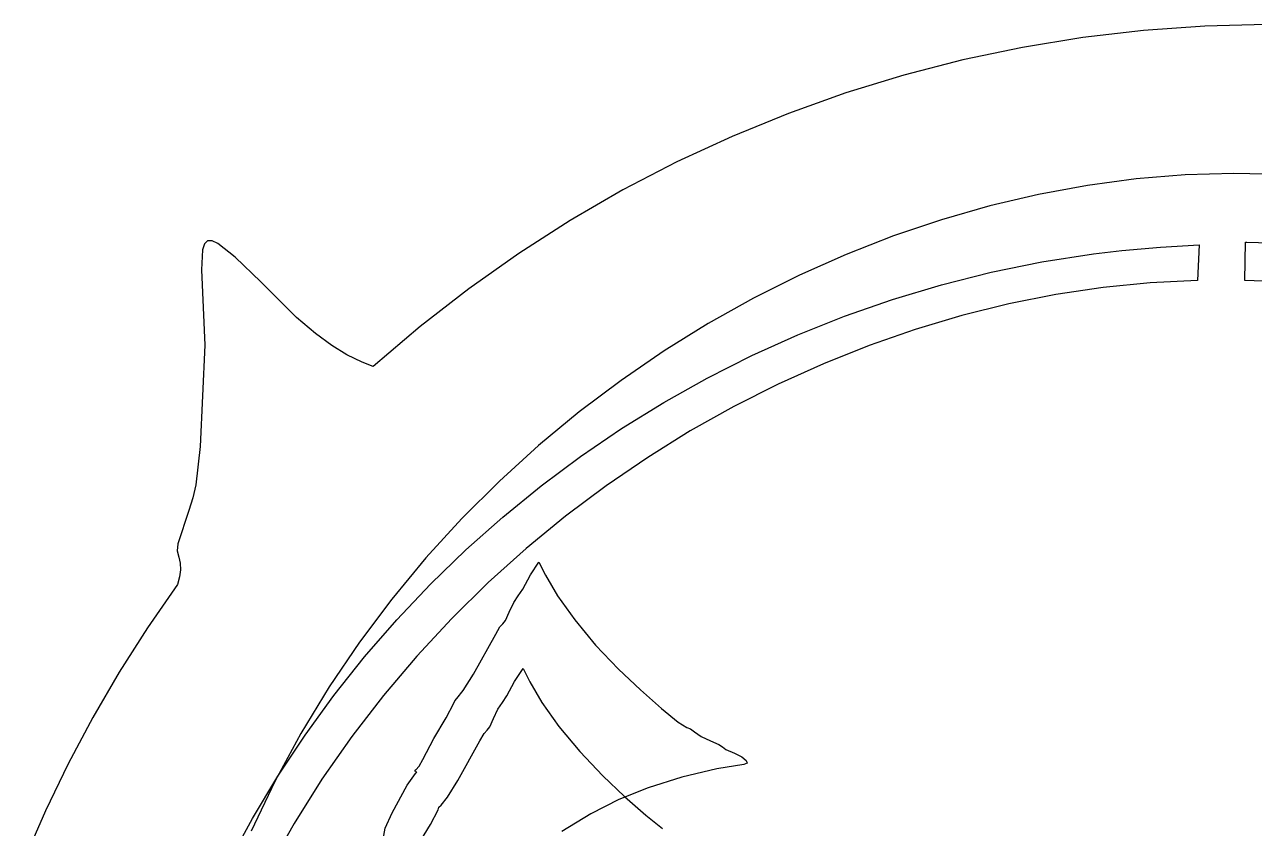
# Model space of a CAD drawing. Extents: x -80 to 1506, y -145 to 630.
# Drawn here: x 122 to 298.1, y 331.5 to 446.5 of the extents above; entities that cross this region are included whole.
import ezdxf

# ---------------------------------------------------------------- set-up
doc = ezdxf.new("R2010")
doc.units = 0

msp = doc.modelspace()

# ---------------------------------------------------------------- linework, layer by layer
at = {"layer": 'logo 3d printing', "color": 4}
for p, q in [((282.252396, 445.627766), (273.542831, 444.613653)), ((291.026514, 446.245156), (282.252396, 445.627766)), ((299.852503, 446.460973), (291.026514, 446.245156)), ((273.542831, 444.613653), (264.910498, 443.207669)), ((264.910498, 443.207669), (256.368078, 441.414665)), ((256.368078, 441.414665), (247.928251, 439.239491)), ((247.928251, 439.239491), (239.603697, 436.686999)), ((239.603697, 436.686999), (231.407097, 433.762039)), ((231.407097, 433.762039), (223.351132, 430.469463)), ((223.351132, 430.469463), (215.448481, 426.814122)), ((215.448481, 426.814122), (207.711824, 422.800866)), ((207.711824, 422.800866), (200.153843, 418.434547)), ((200.153843, 418.434547), (192.787218, 413.720016)), ((147.527539, 414.255962), (147.364361, 411.368107)), ((147.802628, 415.084047), (147.527539, 414.255962)), ((148.242767, 415.505229), (147.802628, 415.084047)), ((148.874993, 415.522251), (148.242767, 415.505229)), ((149.726341, 415.137856), (148.874993, 415.522251)), ((152.194558, 413.175792), (149.726341, 415.137856)), ((275.091962, 413.669726), (279.151108, 414.158656)), ((279.151108, 414.158656), (284.675968, 414.638169)), ((284.675968, 414.638169), (290.213994, 414.93201)), ((290.213937, 414.93201), (289.969758, 409.862483)), ((290.213994, 414.93201), (290.213937, 414.93201)), ((296.770693, 409.861379), (296.838511, 415.322822)), ((296.838511, 415.322822), (297.058983, 415.326124)), ((297.058927, 415.329435), (304.590009, 415.127236)), ((297.058983, 415.329426), (297.058927, 415.329435)), ((297.058983, 415.326124), (297.058983, 415.329426)), ((155.863712, 409.640984), (152.194558, 413.175792)), ((192.787218, 413.720016), (185.624628, 408.662123)), ((260.441048, 411.018378), (267.704696, 412.502392)), ((267.704696, 412.502392), (275.08914, 413.669726)), ((275.08914, 413.669726), (275.091962, 413.669726)), ((147.364361, 411.368107), (147.828971, 400.588838)), ((253.305167, 409.225365), (260.441048, 411.018378)), ((160.9501, 404.555381), (155.863712, 409.640984)), ((185.624628, 408.662123), (178.678755, 403.26572)), ((246.304022, 407.131036), (253.305167, 409.225365)), ((276.460243, 408.853183), (269.698595, 407.841744)), ((283.222145, 409.52861), (276.460243, 408.853183)), ((289.969758, 409.862483), (283.222145, 409.52861)), ((303.686846, 409.577985), (296.770693, 409.861379)), ((239.444581, 404.743072), (246.304022, 407.131036)), ((269.698595, 407.841744), (262.951746, 406.499838)), ((262.951746, 406.499838), (256.234238, 404.833007)), ((163.673854, 402.285533), (160.9501, 404.555381)), ((178.678755, 403.26572), (171.962278, 397.535657)), ((232.733813, 402.069156), (239.444581, 404.743072)), ((256.234238, 404.833007), (249.560613, 402.846795)), ((166.023648, 400.547868), (163.673854, 402.285533)), ((226.178689, 399.116968), (232.733813, 402.069156)), ((249.560613, 402.846795), (242.945415, 400.546745)), ((147.828971, 400.588838), (147.183498, 386.117781)), ((168.192838, 399.210888), (166.023648, 400.547868)), ((242.945415, 400.546745), (236.403186, 397.9384)), ((170.374778, 398.143095), (168.192838, 399.210888)), ((171.962278, 397.535657), (170.374778, 398.143095)), ((219.786176, 395.894192), (226.178689, 399.116968)), ((236.403186, 397.9384), (229.94847, 395.027304)), ((213.563245, 392.408509), (219.786176, 395.894192)), ((229.94847, 395.027304), (223.59581, 391.819001)), ((207.516863, 388.667601), (213.563245, 392.408509)), ((223.59581, 391.819001), (217.359748, 388.319032)), ((201.654001, 384.67915), (207.516863, 388.667601)), ((217.359748, 388.319032), (211.254827, 384.532943)), ((147.183498, 386.117781), (146.543411, 380.607611)), ((195.981628, 380.450838), (201.654001, 384.67915)), ((211.254827, 384.532943), (205.29559, 380.466275)), ((146.543411, 380.607611), (146.130791, 378.755197)), ((190.506711, 375.990347), (195.981628, 380.450838)), ((205.29559, 380.466275), (199.496581, 376.124573)), ((146.130791, 378.755197), (145.560169, 376.961544)), ((145.560169, 376.961544), (143.969782, 372.161228)), ((185.236222, 371.305358), (190.506711, 375.990347)), ((199.496581, 376.124573), (193.872342, 371.513379)), ((143.969782, 372.161228), (143.897761, 371.180276)), ((143.897761, 371.180276), (144.120946, 370.276964)), ((144.120946, 370.276964), (144.313169, 369.386175)), ((180.177128, 366.403555), (185.236222, 371.305358)), ((193.872342, 371.513379), (188.437416, 366.638237)), ((144.353087, 368.458133), (144.229393, 367.459723)), ((144.313169, 369.386175), (144.353087, 368.458133)), ((143.930776, 366.357829), (139.630282, 360.154502)), ((144.229393, 367.459723), (143.930776, 366.357829)), ((175.3364, 361.292618), (180.177128, 366.403555)), ((188.437416, 366.638237), (183.206345, 361.504691)), ((170.721005, 355.980229), (175.3364, 361.292618)), ((183.206345, 361.504691), (178.193674, 356.118284)), ((139.630282, 360.154502), (135.587074, 353.804742)), ((166.337913, 350.474072), (170.721005, 355.980229)), ((178.193674, 356.118284), (173.413945, 350.484558)), ((192.196053, 352.478475), (193.414481, 354.312104)), ((193.414481, 354.312104), (194.38572, 352.434113)), ((193.414481, 354.312104), (193.414481, 354.312104)), ((135.587074, 353.804742), (131.803791, 347.316676)), ((191.109854, 350.421643), (192.196053, 352.478475)), ((194.38572, 352.434113), (196.087776, 349.470305)), ((162.194094, 344.781827), (166.337913, 350.474072)), ((173.413945, 350.484558), (168.8817, 344.609058)), ((190.45555, 349.474646), (191.109854, 350.421643)), ((189.808668, 348.536935), (190.45555, 349.474646)), ((196.087776, 349.470305), (198.547288, 346.042595)), ((131.803791, 347.316676), (128.283072, 340.698432)), ((188.644516, 345.984898), (189.172878, 347.168354)), ((189.172878, 347.168354), (189.808668, 348.536935)), ((187.836084, 345.052241), (188.256192, 345.49266)), ((188.256192, 345.49266), (188.644516, 345.984898)), ((198.547288, 346.042595), (201.534364, 342.447408)), ((158.296516, 338.911176), (162.194094, 344.781827)), ((168.8817, 344.609058), (164.611483, 338.497326)), ((184.06906, 338.288433), (187.230944, 343.993354)), ((187.230944, 343.993354), (187.836084, 345.052241)), ((201.534364, 342.447408), (204.819109, 338.981172)), ((128.283072, 340.698432), (125.027556, 333.958138)), ((154.652149, 332.869802), (158.296516, 338.911176)), ((164.611483, 338.497326), (160.617837, 332.154907)), ((182.574818, 335.924913), (184.06906, 338.288433)), ((204.819109, 338.981172), (207.946142, 336.024364)), ((181.366793, 334.488928), (181.690682, 334.803493)), ((181.690682, 334.803493), (182.574818, 335.924913)), ((207.946142, 336.024364), (210.976785, 333.353806)), ((125.027556, 333.958138), (122.039882, 327.103921)), ((151.267961, 326.665386), (154.652149, 332.869802)), ((180.136806, 332.029221), (181.232071, 334.128813)), ((181.232071, 334.128813), (181.366793, 334.488928)), ((210.976785, 333.353806), (213.378603, 331.420636)), ((160.617837, 332.154907), (156.915305, 325.587343)), ((178.356183, 329.058133), (180.136806, 332.029221))]:
    msp.add_line(p, q, dxfattribs=at)
at = {"layer": 'owl face', "color": 4}
for p, q in [((281.205908, 424.379518), (274.204439, 423.45123)), ((288.201918, 424.944408), (281.205908, 424.379518)), ((295.176335, 425.139668), (288.201918, 424.944408)), ((302.174718, 425.006178), (295.176335, 425.139668)), ((295.176335, 425.139668), (295.176335, 425.139668)), ((274.204439, 423.45123), (267.213644, 422.165774)), ((267.213644, 422.165774), (260.249657, 420.529381)), ((260.249657, 420.529381), (253.328612, 418.548281)), ((253.328612, 418.548281), (246.466643, 416.228706)), ((246.466643, 416.228706), (239.679883, 413.576886)), ((239.679883, 413.576886), (232.984466, 410.599052)), ((232.984466, 410.599052), (226.396525, 407.301435)), ((226.396525, 407.301435), (219.932196, 403.690265)), ((219.932196, 403.690265), (213.60761, 399.771774)), ((213.60761, 399.771774), (207.438903, 395.552192)), ((207.438903, 395.552192), (201.442207, 391.03775)), ((201.442207, 391.03775), (195.633657, 386.234678)), ((195.633657, 386.234678), (190.029386, 381.149207)), ((190.029386, 381.149207), (184.645528, 375.787569)), ((184.645528, 375.787569), (179.498217, 370.155994)), ((179.498217, 370.155994), (174.603586, 364.260712)), ((194.453916, 367.718463), (195.672343, 369.552107)), ((195.67223, 369.552107), (196.64347, 367.674116)), ((195.672343, 369.552107), (195.67223, 369.552107)), ((193.367716, 365.661617), (194.453916, 367.718463)), ((196.64347, 367.674116), (198.34553, 364.710303)), ((192.066545, 363.776937), (192.713441, 364.714649)), ((192.713441, 364.714649), (193.367716, 365.661617)), ((198.34553, 364.710303), (200.805052, 361.282583)), ((174.603586, 364.260712), (169.97777, 358.107955)), ((191.430741, 362.408357), (192.066545, 363.776937)), ((190.514083, 360.732663), (190.902392, 361.224901)), ((190.902392, 361.224901), (191.430741, 362.408357)), ((200.805052, 361.282583), (203.792137, 357.687387)), ((186.326935, 353.528436), (189.488826, 359.233357)), ((189.488826, 359.233357), (190.093974, 360.292244)), ((190.093974, 360.292244), (190.514083, 360.732663)), ((169.97777, 358.107955), (165.636901, 351.703953)), ((203.792137, 357.687387), (207.076887, 354.221147)), ((207.076887, 354.221147), (210.20392, 351.264343)), ((184.832689, 351.164916), (186.326935, 353.528436)), ((165.636901, 351.703953), (161.597114, 345.054937)), ((183.94855, 350.043496), (184.832689, 351.164916)), ((210.20392, 351.264343), (213.234563, 348.593795)), ((182.394691, 347.269223), (183.489939, 349.368816)), ((183.489939, 349.368816), (183.624661, 349.728931)), ((183.624661, 349.728931), (183.94855, 350.043496)), ((180.614066, 344.298136), (182.394691, 347.269223)), ((213.234563, 348.593795), (215.636381, 346.660634)), ((215.636381, 346.660634), (216.87694, 345.915996)), ((216.87694, 345.915996), (217.381896, 345.723619)), ((217.381896, 345.723619), (217.960617, 345.261156)), ((217.960617, 345.261156), (218.898308, 344.614295)), ((161.597114, 345.054937), (157.874543, 338.167137)), ((179.064243, 341.329885), (180.614066, 344.298136)), ((218.898308, 344.614295), (220.266909, 343.978484)), ((220.266909, 343.978484), (221.450366, 343.468089)), ((221.450366, 343.468089), (221.942604, 343.122984)), ((221.942604, 343.122984), (222.460746, 342.761725)), ((222.460746, 342.761725), (223.706492, 342.211829)), ((223.706492, 342.211829), (224.744092, 341.702699)), ((224.744092, 341.702699), (225.372045, 341.190492)), ((178.070933, 339.835546), (178.528218, 340.381527)), ((178.528218, 340.381527), (179.064243, 341.329885)), ((221.158488, 339.958828), (216.12177, 338.763977)), ((225.029409, 340.60559), (221.158488, 339.958828)), ((225.49795, 340.787393), (225.029409, 340.60559)), ((225.372045, 341.190492), (225.49795, 340.787393)), ((157.874543, 338.167137), (154.48532, 331.046785)), ((176.818622, 337.633963), (178.006361, 339.295909)), ((177.890558, 339.649431), (178.070933, 339.835546)), ((178.021883, 339.565996), (177.890558, 339.649431)), ((178.006361, 339.295909), (178.184143, 339.489542)), ((178.184143, 339.489542), (178.021883, 339.565996)), ((216.12177, 338.763977), (211.310839, 337.266275)), ((174.649469, 333.674607), (176.818622, 337.633963)), ((211.310839, 337.266275), (207.100456, 335.589876)), ((207.100456, 335.589876), (203.105385, 333.560942)), ((173.683651, 331.481275), (174.649469, 333.674607)), ((203.105385, 333.560942), (198.940392, 331.005632)), ((173.36293, 329.916423), (173.683651, 331.481275))]:
    msp.add_line(p, q, dxfattribs=at)

doc.saveas('drawing.dxf')
